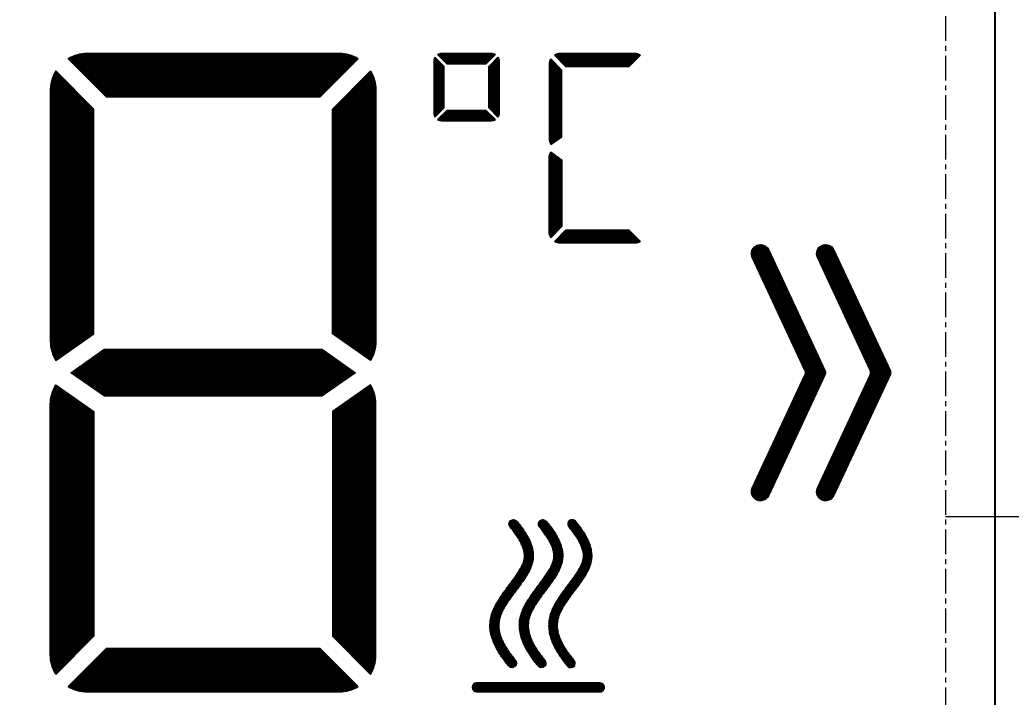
# Model space of a CAD drawing. Header units: millimetres. Extents: x 2631 to 4611, y 2266 to 2772.
# Drawn here: x 2731.04 to 2761.17, y 2704.53 to 2725.12 of the extents above; entities that cross this region are included whole.
import ezdxf

# ---------------------------------------------------------------- set-up
doc = ezdxf.new("R2010")
doc.units = ezdxf.units.MM
doc.linetypes.add('CENTER', pattern=[0.6, 0.375, -0.075, 0.075, -0.075])
doc.layers.add('Dim', color=4, linetype='Continuous')
doc.layers.add('LCD', color=4, linetype='Continuous', lineweight=20)
doc.styles.add('宋体', font='宋体.ttf')
doc.dimstyles.new('DIM', dxfattribs={"dimtxt": 2.5, "dimasz": 2, "dimexe": 1.25, "dimexo": 1, "dimgap": 1, "dimtad": 1, "dimzin": 1, "dimtxsty": '宋体', "dimcen": 2.5, "dimazin": 0, "dimtfac": 1, "dimtmove": 0, "dimatfit": 3, "dimfxl": 0, "dimlwe": 0, "dimarcsym": 0})
pattern_1 = [(45, (-473.66198, 935.138702), (-0.01122532015, 0.01122532015), [])]

# ---------------------------------------------------------------- blocks, each defined once
blk = doc.blocks.new('*D95')
at = {"layer": 'Defpoints', "color": 0, "transparency": 16777216}
for p in [(2759.671, 2737.026), (2776.725, 2737.026), (2758.171, 2683.026)]:
    blk.add_point(p, dxfattribs=at)
at = {"layer": 'Dim', "color": 0, "lineweight": 0, "transparency": 16777216}
for p, q in [((2760.671, 2737.026), (2777.975, 2737.026)), ((2759.171, 2683.026), (2777.975, 2683.026))]:
    blk.add_line(p, q, dxfattribs=at)
at = {"layer": 'Dim', "color": 0, "lineweight": -2, "transparency": 16777216}
blk.add_line((2776.725, 2685.026), (2776.725, 2735.026), dxfattribs=at)
at = {"layer": 'Dim', "color": 0, "transparency": 16777216}
for points in [[(2776.392, 2735.026), (2777.058, 2735.026), (2776.725, 2737.026)], [(2776.392, 2685.026), (2777.058, 2685.026), (2776.725, 2683.026)]]:
    blk.add_solid(points, dxfattribs=at)
at = {"layer": 'Dim', "color": 0, "transparency": 16777216, "insert": (2774.086, 2706.459), "char_height": 2.5, "attachment_point": 5, "rotation": 90, "style": '宋体'}
blk.add_mtext('54,00(V.A)', dxfattribs=at)

msp = doc.modelspace()

# ---------------------------------------------------------------- hatches: boundary and pattern name
at = {"layer": 'LCD'}
h = msp.add_hatch(dxfattribs=at)
h.set_pattern_fill('ANSI31', color=0, scale=0.005)
h.set_pattern_definition(pattern_1)
h.paths.add_polyline_path([(2733.07715, 2724.09487, 0.13606306), (2732.50374, 2723.93589), (2733.65762, 2722.77487), (2740.16955, 2722.77487), (2741.32343, 2723.93589, 0.13606306), (2740.75002, 2724.09487)])
h.paths.add_polyline_path([(2731.96359, 2715.34686, 0.1390936), (2732.12946, 2714.76213), (2733.28367, 2715.57378), (2733.28365, 2722.40476), (2732.12946, 2723.56603, 0.1390936), (2731.96359, 2722.98131)])
h.paths.add_polyline_path([(2733.59971, 2715.10421), (2732.58775, 2714.39259), (2733.60936, 2713.67419), (2740.21782, 2713.67419), (2741.23942, 2714.39259), (2740.22746, 2715.10421)])
h.paths.add_polyline_path([(2741.86359, 2722.98131, 0.1390936), (2741.69771, 2723.56603), (2740.54352, 2722.40476), (2740.5435, 2715.57378), (2741.69771, 2714.76213, 0.1390936), (2741.86359, 2715.34686)])
h.paths.add_polyline_path([(2741.86359, 2713.43832, 0.1390936), (2741.69771, 2714.02304), (2740.5435, 2713.21139), (2740.54352, 2706.38041), (2741.69771, 2705.21914, 0.1390936), (2741.86359, 2705.80387)])
h.paths.add_polyline_path([(2733.65762, 2706.0103), (2732.50374, 2704.84929, 0.13606306), (2733.07715, 2704.6903), (2740.75002, 2704.6903, 0.13606306), (2741.32343, 2704.84929), (2740.16955, 2706.0103)])
h.paths.add_polyline_path([(2731.96359, 2705.80387, 0.1390936), (2732.12946, 2705.21914), (2733.28365, 2706.38041), (2733.28367, 2713.21139), (2732.12946, 2714.02304, 0.1390936), (2731.96359, 2713.43832)])
h = msp.add_hatch(dxfattribs=at)
h.set_pattern_fill('ANSI31', color=0, scale=0.005)
h.set_pattern_definition(pattern_1)
h.paths.add_polyline_path([(2745.60543, 2723.86071, 0.1390936), (2745.57055, 2723.98367), (2745.29083, 2723.70223), (2745.29083, 2722.44471), (2745.57055, 2722.16328, 0.1390936), (2745.60543, 2722.28623)])
h.paths.add_polyline_path([(2745.49185, 2724.06144, 0.13606306), (2745.37127, 2724.09487), (2743.85563, 2724.09487, 0.13606306), (2743.73505, 2724.06144), (2744.01448, 2723.78028), (2745.21242, 2723.78028)])
h.paths.add_polyline_path([(2743.93606, 2723.70223), (2743.65635, 2723.98367, 0.1390936), (2743.62147, 2723.86071), (2743.62147, 2722.28623, 0.1390936), (2743.65635, 2722.16328), (2743.93606, 2722.44471)])
h.paths.add_polyline_path([(2745.21242, 2722.36666), (2744.01448, 2722.36666), (2743.73505, 2722.0855, 0.13606306), (2743.85563, 2722.05207), (2745.37127, 2722.05207, 0.13606306), (2745.49185, 2722.0855)])
h = msp.add_hatch(dxfattribs=at)
h.set_pattern_fill('ANSI31', color=0, scale=0.005)
h.set_pattern_definition(pattern_1)
h.paths.add_polyline_path([(2747.45585, 2724.09487, 0.13606306), (2747.2857, 2724.0477), (2747.62809, 2723.70319), (2749.56037, 2723.70319), (2749.90276, 2724.0477, 0.13606306), (2749.73261, 2724.09487)])
h.paths.add_polyline_path([(2747.12543, 2721.49909, 0.1390936), (2747.17464, 2721.32558), (2747.51713, 2721.56642), (2747.51713, 2723.59337), (2747.17464, 2723.93795, 0.1390936), (2747.12543, 2723.76444)])
h.paths.add_polyline_path([(2747.51713, 2720.86543), (2747.17464, 2721.10627, 0.1390936), (2747.12543, 2720.93277), (2747.12543, 2718.66741, 0.1390936), (2747.17464, 2718.49391), (2747.51713, 2718.83849)])
h.paths.add_polyline_path([(2747.62809, 2718.72867), (2747.2857, 2718.38416, 0.13606306), (2747.45585, 2718.33699), (2749.73261, 2718.33699, 0.13606306), (2749.90276, 2718.38416), (2749.56037, 2718.72867)])
h = msp.add_hatch(dxfattribs=at)
h.set_pattern_fill('ANSI31', color=0, scale=0.005)
h.set_pattern_definition(pattern_1)
edge = h.paths.add_edge_path()
edge.add_arc((2755.53167, 2718.01112), 0.27577, 24.993281, 204.993281, ccw=False)
edge.add_line((2755.78162, 2718.12764), (2757.49786, 2714.44752))
edge.add_arc((2757.38005, 2714.39259), 0.12998, -24.991207, 24.998093, ccw=False)
edge.add_line((2757.49786, 2714.33767), (2755.78463, 2710.66422))
edge.add_arc((2755.53166, 2710.77404), 0.27577, 155.00535, 336.532406, ccw=False)
edge.add_line((2755.28172, 2710.89057), (2756.88533, 2714.32919))
edge.add_arc((2756.74939, 2714.39259), 0.15, 334.99787, 385.002201)
edge.add_line((2756.88533, 2714.45599), (2755.28172, 2717.89461))
edge = h.paths.add_edge_path()
edge.add_arc((2753.54973, 2718.01112), 0.27577, 24.993281, 204.993281, ccw=False)
edge.add_line((2753.79968, 2718.12764), (2755.51592, 2714.44751))
edge.add_arc((2755.39811, 2714.39259), 0.12998, -24.991207, 24.998093, ccw=False)
edge.add_line((2755.51592, 2714.33767), (2753.80269, 2710.66422))
edge.add_arc((2753.54972, 2710.77404), 0.27577, 155.00535, 336.532406, ccw=False)
edge.add_line((2753.29978, 2710.89057), (2754.90339, 2714.32919))
edge.add_arc((2754.76745, 2714.39259), 0.15, 334.99787, 385.002201)
edge.add_line((2754.90339, 2714.45599), (2753.29978, 2717.8946))
h = msp.add_hatch(dxfattribs=at)
h.set_pattern_fill('ANSI31', color=0, scale=0.005)
h.set_pattern_definition(pattern_1)
h.paths.add_polyline_path([(2748.67405, 2704.96113, -1), (2748.67405, 2704.6903), (2744.92207, 2704.6903, -1), (2744.92207, 2704.96113)])
h.paths.add_polyline_path([(2745.60829, 2706.85069), (2745.61566, 2706.88893), (2745.62472, 2706.92679), (2745.63535, 2706.96425), (2745.64739, 2707.00128), (2745.66073, 2707.03787), (2745.67524, 2707.074), (2745.69081, 2707.10969), (2745.70734, 2707.14495), (2745.72473, 2707.17979), (2745.7429, 2707.21423), (2745.76178, 2707.24829), (2745.78128, 2707.282), (2745.80134, 2707.31537), (2745.82192, 2707.34843), (2745.84294, 2707.38121), (2745.86437, 2707.41372), (2745.88616, 2707.44599), (2745.90826, 2707.47805), (2745.93064, 2707.50992), (2745.95327, 2707.54161), (2745.9761, 2707.57316), (2745.9991, 2707.60457), (2746.02225, 2707.63589), (2746.04552, 2707.66711), (2746.06888, 2707.69827), (2746.09229, 2707.72938), (2746.11574, 2707.76047), (2746.13919, 2707.79156), (2746.16262, 2707.82266), (2746.18601, 2707.85379), (2746.20932, 2707.88499), (2746.23253, 2707.91625), (2746.2556, 2707.94762), (2746.27852, 2707.9791), (2746.30124, 2708.01073), (2746.32373, 2708.04251), (2746.34597, 2708.07448), (2746.36791, 2708.10665), (2746.3895, 2708.13905), (2746.41072, 2708.17171), (2746.4315, 2708.20464), (2746.45181, 2708.23786), (2746.47157, 2708.27141), (2746.49074, 2708.30531), (2746.50924, 2708.33957), (2746.527, 2708.37423), (2746.54393, 2708.40929), (2746.55995, 2708.44478), (2746.57496, 2708.48071), (2746.58884, 2708.51708), (2746.60149, 2708.55391), (2746.61278, 2708.59117), (2746.62257, 2708.62886), (2746.63073, 2708.66693), (2746.63714, 2708.70533), (2746.64176, 2708.74399), (2746.64458, 2708.78283), (2746.64564, 2708.82175), (2746.64495, 2708.86068), (2746.64257, 2708.89954), (2746.63854, 2708.93827), (2746.63295, 2708.9768), (2746.62587, 2709.01509), (2746.61736, 2709.05309), (2746.60752, 2709.09076), (2746.59643, 2709.12809), (2746.58416, 2709.16504), (2746.57079, 2709.20161), (2746.5564, 2709.2378), (2746.54106, 2709.27359), (2746.52484, 2709.30899), (2746.5078, 2709.344), (2746.48999, 2709.37863), (2746.47148, 2709.41288), (2746.45231, 2709.44678), (2746.43253, 2709.48032), (2746.41219, 2709.51352), (2746.39132, 2709.5464), (2746.36997, 2709.57896), (2746.34816, 2709.61122), (2746.32594, 2709.6432), (2746.30332, 2709.6749), (2746.28034, 2709.70633), (2746.25702, 2709.73752), (2746.23339, 2709.76846), (2746.20946, 2709.79919), (2746.18527, 2709.8297), (2746.16082, 2709.86001), (2746.14467, 2709.87971, 1.0231482), (2745.93986, 2709.70388), (2745.98629, 2709.64632), (2746.03109, 2709.58879), (2746.07434, 2709.53096), (2746.11583, 2709.4728), (2746.15535, 2709.41434), (2746.19262, 2709.35561), (2746.22737, 2709.29667), (2746.25929, 2709.23762), (2746.28803, 2709.17858), (2746.31324, 2709.11975), (2746.3346, 2709.06132), (2746.35177, 2709.00356), (2746.3645, 2708.94669), (2746.37259, 2708.89093), (2746.37593, 2708.83635), (2746.37449, 2708.78293), (2746.36823, 2708.73051), (2746.35699, 2708.67808), (2746.34044, 2708.62343), (2746.31893, 2708.5671), (2746.29295, 2708.50953), (2746.26302, 2708.45114), (2746.22969, 2708.39218), (2746.19343, 2708.33286), (2746.15472, 2708.27327), (2746.1236, 2708.22762), (2746.10271, 2708.19759), (2746.08141, 2708.16749), (2746.05973, 2708.13732), (2746.03771, 2708.10707), (2746.01538, 2708.07672), (2745.99277, 2708.04626), (2745.96992, 2708.01568), (2745.94686, 2707.98497), (2745.92355, 2707.95403), (2745.9002, 2707.92309), (2745.87664, 2707.89185), (2745.85298, 2707.86041), (2745.82925, 2707.82874), (2745.80545, 2707.79681), (2745.78163, 2707.7646), (2745.75781, 2707.73207), (2745.73402, 2707.6992), (2745.71029, 2707.66595), (2745.68664, 2707.63228), (2745.66312, 2707.59816), (2745.63975, 2707.56355), (2745.61658, 2707.52839), (2745.59365, 2707.49265), (2745.57101, 2707.45627), (2745.54872, 2707.41918), (2745.52682, 2707.38134), (2745.50539, 2707.34267), (2745.48452, 2707.30311), (2745.46428, 2707.26258), (2745.44479, 2707.221), (2745.42617, 2707.17832), (2745.40855, 2707.13444), (2745.3921, 2707.08931), (2745.37699, 2707.04286), (2745.36344, 2706.99508), (2745.35168, 2706.94594), (2745.34198, 2706.89566), (2745.33459, 2706.84474), (2745.32958, 2706.79357), (2745.32693, 2706.74239), (2745.32659, 2706.69137), (2745.32851, 2706.64069), (2745.33257, 2706.59051), (2745.33865, 2706.54096), (2745.34664, 2706.49214), (2745.35638, 2706.44413), (2745.36774, 2706.39698), (2745.38059, 2706.35074), (2745.39478, 2706.30543), (2745.41021, 2706.26102), (2745.42676, 2706.21752), (2745.44432, 2706.1749), (2745.46279, 2706.13314), (2745.48209, 2706.0922), (2745.50213, 2706.05207), (2745.52286, 2706.01269), (2745.54419, 2705.97403), (2745.56609, 2705.93607), (2745.58849, 2705.89875), (2745.61135, 2705.86204), (2745.63462, 2705.82592), (2745.65828, 2705.79035), (2745.68229, 2705.75529), (2745.70661, 2705.72073), (2745.73122, 2705.68662), (2745.7561, 2705.65295), (2745.78121, 2705.61969), (2745.80655, 2705.58682), (2745.83208, 2705.5543), (2745.8578, 2705.52213), (2745.88368, 2705.49029), (2745.89641, 2705.47485, 1.01973064), (2746.10123, 2705.65069), (2746.05533, 2705.70718), (2746.00723, 2705.76842), (2745.96031, 2705.83057), (2745.91474, 2705.89372), (2745.87073, 2705.95798), (2745.82854, 2706.02344), (2745.78846, 2706.09022), (2745.75082, 2706.15841), (2745.71602, 2706.22808), (2745.68452, 2706.2993), (2745.65684, 2706.37208), (2745.63357, 2706.44636), (2745.61533, 2706.52203), (2745.60278, 2706.59883), (2745.5965, 2706.67638), (2745.59701, 2706.75416), (2745.60269, 2706.81216)])
h.paths.add_polyline_path([(2746.72381, 2706.02344), (2746.68373, 2706.09022), (2746.64609, 2706.15841), (2746.61129, 2706.22808), (2746.57979, 2706.2993), (2746.55211, 2706.37208), (2746.52884, 2706.44636), (2746.5106, 2706.52203), (2746.49804, 2706.59883), (2746.49177, 2706.67638), (2746.49228, 2706.75416), (2746.49796, 2706.81216), (2746.50356, 2706.85069), (2746.51093, 2706.88893), (2746.51999, 2706.92679), (2746.53061, 2706.96425), (2746.54266, 2707.00128), (2746.556, 2707.03787), (2746.57051, 2707.074), (2746.58608, 2707.10969), (2746.60261, 2707.14495), (2746.62, 2707.17979), (2746.63817, 2707.21423), (2746.65704, 2707.24829), (2746.67655, 2707.282), (2746.69661, 2707.31537), (2746.71719, 2707.34843), (2746.73821, 2707.38121), (2746.75964, 2707.41372), (2746.78143, 2707.44599), (2746.80353, 2707.47805), (2746.82591, 2707.50992), (2746.84854, 2707.54161), (2746.87137, 2707.57316), (2746.89437, 2707.60457), (2746.91752, 2707.63589), (2746.94079, 2707.66711), (2746.96415, 2707.69827), (2746.98756, 2707.72938), (2747.01101, 2707.76047), (2747.03446, 2707.79156), (2747.05789, 2707.82266), (2747.08128, 2707.85379), (2747.10459, 2707.88499), (2747.1278, 2707.91625), (2747.15087, 2707.94762), (2747.17379, 2707.9791), (2747.19651, 2708.01073), (2747.219, 2708.04251), (2747.24124, 2708.07448), (2747.26317, 2708.10665), (2747.28477, 2708.13905), (2747.30599, 2708.17171), (2747.32677, 2708.20464), (2747.34708, 2708.23786), (2747.36684, 2708.27141), (2747.38601, 2708.30531), (2747.40451, 2708.33957), (2747.42227, 2708.37423), (2747.4392, 2708.40929), (2747.45522, 2708.44478), (2747.47023, 2708.48071), (2747.48411, 2708.51708), (2747.49676, 2708.55391), (2747.50805, 2708.59117), (2747.51784, 2708.62886), (2747.526, 2708.66693), (2747.53241, 2708.70533), (2747.53703, 2708.74399), (2747.53985, 2708.78283), (2747.54091, 2708.82175), (2747.54022, 2708.86068), (2747.53783, 2708.89954), (2747.53381, 2708.93827), (2747.52822, 2708.9768), (2747.52114, 2709.01509), (2747.51263, 2709.05309), (2747.50279, 2709.09076), (2747.4917, 2709.12809), (2747.47943, 2709.16504), (2747.46606, 2709.20161), (2747.45167, 2709.2378), (2747.43633, 2709.27359), (2747.42011, 2709.30899), (2747.40306, 2709.344), (2747.38526, 2709.37863), (2747.36675, 2709.41288), (2747.34758, 2709.44678), (2747.3278, 2709.48032), (2747.30746, 2709.51352), (2747.28659, 2709.5464), (2747.26524, 2709.57896), (2747.24343, 2709.61122), (2747.2212, 2709.6432), (2747.19859, 2709.6749), (2747.17561, 2709.70633), (2747.15229, 2709.73752), (2747.12865, 2709.76846), (2747.10473, 2709.79919), (2747.08053, 2709.8297), (2747.05609, 2709.86001), (2747.03994, 2709.87971, 1.0231482), (2746.83513, 2709.70388), (2746.88156, 2709.64632), (2746.92636, 2709.58879), (2746.96961, 2709.53096), (2747.0111, 2709.4728), (2747.05062, 2709.41434), (2747.08789, 2709.35561), (2747.12264, 2709.29667), (2747.15456, 2709.23762), (2747.1833, 2709.17858), (2747.20851, 2709.11975), (2747.22987, 2709.06132), (2747.24704, 2709.00356), (2747.25976, 2708.94669), (2747.26786, 2708.89093), (2747.2712, 2708.83635), (2747.26976, 2708.78293), (2747.2635, 2708.73051), (2747.25226, 2708.67808), (2747.23571, 2708.62343), (2747.2142, 2708.5671), (2747.18822, 2708.50953), (2747.15829, 2708.45114), (2747.12495, 2708.39218), (2747.0887, 2708.33286), (2747.04999, 2708.27327), (2747.01886, 2708.22762), (2746.99798, 2708.19759), (2746.97668, 2708.16749), (2746.955, 2708.13732), (2746.93298, 2708.10707), (2746.91065, 2708.07672), (2746.88804, 2708.04626), (2746.86519, 2708.01568), (2746.84213, 2707.98497), (2746.81882, 2707.95403), (2746.79547, 2707.92309), (2746.77191, 2707.89185), (2746.74825, 2707.86041), (2746.72451, 2707.82874), (2746.70072, 2707.79681), (2746.6769, 2707.7646), (2746.65308, 2707.73207), (2746.62929, 2707.6992), (2746.60556, 2707.66595), (2746.58191, 2707.63228), (2746.55839, 2707.59816), (2746.53502, 2707.56355), (2746.51185, 2707.52839), (2746.48892, 2707.49265), (2746.46628, 2707.45627), (2746.44398, 2707.41918), (2746.42209, 2707.38134), (2746.40066, 2707.34267), (2746.37979, 2707.30311), (2746.35955, 2707.26258), (2746.34006, 2707.221), (2746.32144, 2707.17832), (2746.30382, 2707.13444), (2746.28736, 2707.08931), (2746.27226, 2707.04286), (2746.25871, 2706.99508), (2746.24695, 2706.94594), (2746.23725, 2706.89566), (2746.22986, 2706.84474), (2746.22485, 2706.79357), (2746.2222, 2706.74239), (2746.22186, 2706.69137), (2746.22378, 2706.64069), (2746.22784, 2706.59051), (2746.23392, 2706.54096), (2746.2419, 2706.49214), (2746.25165, 2706.44413), (2746.26301, 2706.39698), (2746.27586, 2706.35074), (2746.29005, 2706.30543), (2746.30548, 2706.26102), (2746.32203, 2706.21752), (2746.33959, 2706.1749), (2746.35806, 2706.13314), (2746.37735, 2706.0922), (2746.3974, 2706.05207), (2746.41812, 2706.01269), (2746.43946, 2705.97403), (2746.46136, 2705.93607), (2746.48376, 2705.89875), (2746.50662, 2705.86204), (2746.52989, 2705.82592), (2746.55355, 2705.79035), (2746.57756, 2705.75529), (2746.60188, 2705.72073), (2746.62649, 2705.68662), (2746.65137, 2705.65295), (2746.67648, 2705.61969), (2746.70182, 2705.58682), (2746.72735, 2705.5543), (2746.75306, 2705.52213), (2746.77894, 2705.49029), (2746.79168, 2705.47485, 1.01973064), (2746.9965, 2705.65069), (2746.9506, 2705.70718), (2746.9025, 2705.76842), (2746.85558, 2705.83057), (2746.81001, 2705.89372), (2746.766, 2705.95798)])
h.paths.add_polyline_path([(2747.88671, 2705.65088), (2747.84081, 2705.70738), (2747.79271, 2705.76861), (2747.74579, 2705.83076), (2747.70022, 2705.89391), (2747.65621, 2705.95817), (2747.61402, 2706.02364), (2747.57394, 2706.09041), (2747.5363, 2706.1586), (2747.5015, 2706.22827), (2747.47, 2706.29949), (2747.44232, 2706.37227), (2747.41905, 2706.44655), (2747.40081, 2706.52222), (2747.38825, 2706.59902), (2747.38198, 2706.67657), (2747.38249, 2706.75436), (2747.38817, 2706.81235), (2747.39377, 2706.85088), (2747.40114, 2706.88912), (2747.4102, 2706.92698), (2747.42083, 2706.96445), (2747.43287, 2707.00148), (2747.44621, 2707.03806), (2747.46072, 2707.07419), (2747.47629, 2707.10988), (2747.49282, 2707.14514), (2747.51021, 2707.17998), (2747.52838, 2707.21442), (2747.54726, 2707.24848), (2747.56676, 2707.28219), (2747.58682, 2707.31556), (2747.6074, 2707.34862), (2747.62842, 2707.3814), (2747.64985, 2707.41391), (2747.67164, 2707.44619), (2747.69374, 2707.47824), (2747.71612, 2707.51011), (2747.73875, 2707.5418), (2747.76158, 2707.57335), (2747.78458, 2707.60477), (2747.80773, 2707.63608), (2747.831, 2707.6673), (2747.85436, 2707.69846), (2747.87777, 2707.72957), (2747.90122, 2707.76066), (2747.92467, 2707.79175), (2747.9481, 2707.82285), (2747.97149, 2707.85399), (2747.9948, 2707.88518), (2748.01801, 2707.91645), (2748.04108, 2707.94781), (2748.064, 2707.9793), (2748.08672, 2708.01092), (2748.10921, 2708.0427), (2748.13145, 2708.07467), (2748.15339, 2708.10684), (2748.17498, 2708.13925), (2748.1962, 2708.1719), (2748.21698, 2708.20483), (2748.23729, 2708.23805), (2748.25705, 2708.2716), (2748.27622, 2708.3055), (2748.29472, 2708.33976), (2748.31248, 2708.37442), (2748.32941, 2708.40948), (2748.34543, 2708.44497), (2748.36044, 2708.4809), (2748.37432, 2708.51728), (2748.38697, 2708.5541), (2748.39826, 2708.59136), (2748.40805, 2708.62905), (2748.41621, 2708.66712), (2748.42262, 2708.70552), (2748.42724, 2708.74419), (2748.43006, 2708.78302), (2748.43112, 2708.82194), (2748.43043, 2708.86087), (2748.42805, 2708.89973), (2748.42402, 2708.93846), (2748.41843, 2708.977), (2748.41135, 2709.01528), (2748.40284, 2709.05328), (2748.393, 2709.09095), (2748.38191, 2709.12828), (2748.36964, 2709.16523), (2748.35627, 2709.20181), (2748.34188, 2709.23799), (2748.32654, 2709.27378), (2748.31032, 2709.30918), (2748.29328, 2709.34419), (2748.27547, 2709.37882), (2748.25696, 2709.41307), (2748.23779, 2709.44697), (2748.21801, 2709.48051), (2748.19767, 2709.51372), (2748.1768, 2709.54659), (2748.15545, 2709.57916), (2748.13364, 2709.61142), (2748.11142, 2709.64339), (2748.0888, 2709.67509), (2748.06582, 2709.70652), (2748.0425, 2709.73771), (2748.01887, 2709.76866), (2747.99494, 2709.79938), (2747.97075, 2709.82989), (2747.9463, 2709.8602), (2747.93015, 2709.8799, 1.0231482), (2747.72534, 2709.70407), (2747.77177, 2709.64651), (2747.81657, 2709.58899), (2747.85982, 2709.53115), (2747.90131, 2709.47299), (2747.94083, 2709.41453), (2747.9781, 2709.3558), (2748.01285, 2709.29686), (2748.04477, 2709.23781), (2748.07351, 2709.17878), (2748.09872, 2709.11994), (2748.12008, 2709.06151), (2748.13725, 2709.00375), (2748.14997, 2708.94689), (2748.15807, 2708.89112), (2748.16141, 2708.83654), (2748.15997, 2708.78312), (2748.15371, 2708.7307), (2748.14247, 2708.67827), (2748.12592, 2708.62363), (2748.10441, 2708.56729), (2748.07843, 2708.50973), (2748.0485, 2708.45133), (2748.01517, 2708.39237), (2747.97891, 2708.33305), (2747.9402, 2708.27346), (2747.90908, 2708.22781), (2747.88819, 2708.19778), (2747.86689, 2708.16769), (2747.84521, 2708.13751), (2747.82319, 2708.10726), (2747.80086, 2708.07691), (2747.77825, 2708.04645), (2747.7554, 2708.01587), (2747.73234, 2707.98516), (2747.70903, 2707.95423), (2747.68568, 2707.92328), (2747.66212, 2707.89204), (2747.63846, 2707.8606), (2747.61472, 2707.82893), (2747.59093, 2707.797), (2747.56711, 2707.76479), (2747.54329, 2707.73226), (2747.5195, 2707.69939), (2747.49577, 2707.66614), (2747.47212, 2707.63247), (2747.4486, 2707.59835), (2747.42523, 2707.56374), (2747.40206, 2707.52859), (2747.37913, 2707.49284), (2747.35649, 2707.45646), (2747.3342, 2707.41937), (2747.3123, 2707.38153), (2747.29087, 2707.34286), (2747.27, 2707.3033), (2747.24976, 2707.26277), (2747.23027, 2707.2212), (2747.21165, 2707.17851), (2747.19403, 2707.13463), (2747.17758, 2707.0895), (2747.16247, 2707.04306), (2747.14892, 2706.99527), (2747.13716, 2706.94613), (2747.12746, 2706.89585), (2747.12007, 2706.84493), (2747.11506, 2706.79377), (2747.11241, 2706.74258), (2747.11207, 2706.69156), (2747.11399, 2706.64088), (2747.11805, 2706.5907), (2747.12413, 2706.54115), (2747.13212, 2706.49233), (2747.14186, 2706.44432), (2747.15322, 2706.39718), (2747.16607, 2706.35093), (2747.18026, 2706.30562), (2747.19569, 2706.26121), (2747.21224, 2706.21771), (2747.2298, 2706.17509), (2747.24827, 2706.13333), (2747.26757, 2706.0924), (2747.28761, 2706.05226), (2747.30834, 2706.01288), (2747.32967, 2705.97423), (2747.35157, 2705.93626), (2747.37397, 2705.89894), (2747.39683, 2705.86223), (2747.4201, 2705.82611), (2747.44376, 2705.79054), (2747.46777, 2705.75549), (2747.49209, 2705.72092), (2747.5167, 2705.68682), (2747.54158, 2705.65315), (2747.56669, 2705.61988), (2747.59203, 2705.58701), (2747.61756, 2705.5545), (2747.64328, 2705.52233), (2747.66916, 2705.49048), (2747.68189, 2705.47504, 1.01973064)])

# ---------------------------------------------------------------- linework, layer by layer
at = {"layer": 'Dim', "color": 3}
msp.add_lwpolyline([(2691.67068, 2738.52626), (2760.67068, 2738.52626), (2760.67068, 2681.52626), (2691.67068, 2681.52626)], close=True, dxfattribs=at)
at = {"layer": 'LCD'}
msp.add_line((2759.17068, 2710.02626), (2768.18726, 2710.02626), dxfattribs=at)
at = {"layer": 'LCD', "color": 3, "lineweight": 15}
msp.add_lwpolyline([(2691.67068, 2738.52626), (2760.67068, 2738.52626), (2760.67068, 2681.52626), (2691.67068, 2681.52626)], close=True, dxfattribs=at)
at = {"layer": 'LCD', "linetype": 'CENTER', "ltscale": 2}
msp.add_lwpolyline([(2759.17068, 2736.02626), (2759.17068, 2684.02626, -0.41421356), (2758.17068, 2683.02626), (2694.17068, 2683.02626, -0.41421356), (2693.17068, 2684.02626), (2693.17068, 2736.02626, -0.41421356), (2694.17068, 2737.02626), (2758.17068, 2737.02626, -0.41421356)], format="xyb", close=True, dxfattribs=at)
at = {"layer": 'LCD', "color": 0}
for points in [[(2733.07715, 2724.09487, 0.13606306), (2732.50374, 2723.93589), (2733.65762, 2722.77487), (2740.16955, 2722.77487), (2741.32343, 2723.93589, 0.13606306), (2740.75002, 2724.09487)], [(2744.01448, 2723.78028), (2745.21242, 2723.78028), (2745.49185, 2724.06144, 0.13606306), (2745.37127, 2724.09487), (2743.85563, 2724.09487, 0.13606306), (2743.73505, 2724.06144)], [(2747.45585, 2724.09487, 0.13606306), (2747.2857, 2724.0477), (2747.62809, 2723.70319), (2749.56037, 2723.70319), (2749.90276, 2724.0477, 0.13606306), (2749.73261, 2724.09487)], [(2743.65635, 2723.98367, 0.1390936), (2743.62147, 2723.86071), (2743.62147, 2722.28623, 0.1390936), (2743.65635, 2722.16328), (2743.93606, 2722.44471), (2743.93606, 2723.70223)], [(2745.29083, 2723.70223), (2745.57055, 2723.98367, -0.1390936), (2745.60543, 2723.86071), (2745.60543, 2722.28623, -0.1390936), (2745.57055, 2722.16328), (2745.29083, 2722.44471)], [(2747.51713, 2723.59337), (2747.17464, 2723.93795, 0.1390936), (2747.12543, 2723.76444), (2747.12543, 2721.49909, 0.1390936), (2747.17464, 2721.32558), (2747.51713, 2721.56642)], [(2731.96359, 2715.34686, 0.1390936), (2732.12946, 2714.76213), (2733.28367, 2715.57378), (2733.28365, 2722.40476), (2732.12946, 2723.56603, 0.1390936), (2731.96359, 2722.98131)], [(2741.86359, 2715.34686, -0.1390936), (2741.69771, 2714.76213), (2740.5435, 2715.57378), (2740.54352, 2722.40476), (2741.69771, 2723.56603, -0.1390936), (2741.86359, 2722.98131)], [(2745.37127, 2722.05207, 0.13606306), (2745.49185, 2722.0855), (2745.21242, 2722.36666), (2744.01448, 2722.36666), (2743.73505, 2722.0855, 0.13606306), (2743.85563, 2722.05207)], [(2747.51713, 2718.83849), (2747.17464, 2718.49391, -0.1390936), (2747.12543, 2718.66741), (2747.12543, 2720.93277, -0.1390936), (2747.17464, 2721.10627), (2747.51713, 2720.86543)], [(2747.62809, 2718.72867), (2747.2857, 2718.38416, 0.13606306), (2747.45585, 2718.33699), (2749.73261, 2718.33699, 0.13606306), (2749.90276, 2718.38416), (2749.56037, 2718.72867)], [(2753.29978, 2717.8946, -1), (2753.79968, 2718.12764), (2755.51592, 2714.44751, -0.22164568), (2755.51592, 2714.33767), (2753.80269, 2710.66422, -1.01341567), (2753.29978, 2710.89057), (2754.90339, 2714.32919, 0.22171449), (2754.90339, 2714.45599)], [(2755.28172, 2717.89461, -1), (2755.78162, 2718.12764), (2757.49786, 2714.44752, -0.22164568), (2757.49786, 2714.33767), (2755.78463, 2710.66422, -1.01341567), (2755.28172, 2710.89057), (2756.88533, 2714.32919, 0.22171449), (2756.88533, 2714.45599)], [(2733.28367, 2713.21139), (2733.28365, 2706.38041), (2732.12946, 2705.21914, -0.1390936), (2731.96359, 2705.80387), (2731.96359, 2713.43832, -0.1390936), (2732.12946, 2714.02304)], [(2741.69771, 2705.21914, 0.1390936), (2741.86359, 2705.80387), (2741.86359, 2713.43832, 0.1390936), (2741.69771, 2714.02304), (2740.5435, 2713.21139), (2740.54352, 2706.38041)], [(2745.82925, 2707.82874), (2745.85298, 2707.86041), (2745.87664, 2707.89185), (2745.9002, 2707.92309), (2745.92355, 2707.95403), (2745.94686, 2707.98497), (2745.96992, 2708.01568), (2745.99277, 2708.04626), (2746.01538, 2708.07672), (2746.03771, 2708.10707), (2746.05973, 2708.13732), (2746.08141, 2708.16749), (2746.10271, 2708.19759), (2746.1236, 2708.22762), (2746.14403, 2708.25758), (2746.16396, 2708.28748), (2746.18334, 2708.31732), (2746.20214, 2708.3471), (2746.22028, 2708.37679), (2746.23773, 2708.4064), (2746.25441, 2708.43591), (2746.27028, 2708.46529), (2746.28526, 2708.49452), (2746.29928, 2708.52356), (2746.31229, 2708.55237), (2746.3242, 2708.58091), (2746.33497, 2708.60911), (2746.34452, 2708.63692), (2746.35281, 2708.66428), (2746.35979, 2708.69113), (2746.36543, 2708.71747), (2746.36979, 2708.74358), (2746.37292, 2708.76982), (2746.37485, 2708.79629), (2746.37557, 2708.82301), (2746.3751, 2708.85002), (2746.37342, 2708.87733), (2746.37055, 2708.90493), (2746.36651, 2708.93283), (2746.36129, 2708.96102), (2746.35492, 2708.98947), (2746.34743, 2709.01816), (2746.33884, 2709.04706), (2746.32918, 2709.07614), (2746.3185, 2709.10537), (2746.30683, 2709.13471), (2746.29422, 2709.16414), (2746.2807, 2709.19363), (2746.26633, 2709.22316), (2746.25114, 2709.2527), (2746.23518, 2709.28223), (2746.21849, 2709.31175), (2746.20111, 2709.34122), (2746.18308, 2709.37065), (2746.16444, 2709.40002), (2746.14522, 2709.42932), (2746.12546, 2709.45856), (2746.10519, 2709.48772), (2746.08444, 2709.5168), (2746.06323, 2709.54581), (2746.0416, 2709.57474), (2746.01957, 2709.60358), (2745.99717, 2709.63235), (2745.97441, 2709.66105), (2745.95132, 2709.68967), (2745.93584, 2709.70857, -1), (2746.14467, 2709.87971), (2746.16082, 2709.86001), (2746.18527, 2709.8297), (2746.20946, 2709.79919), (2746.23339, 2709.76846), (2746.25702, 2709.73752), (2746.28034, 2709.70633), (2746.30332, 2709.6749), (2746.32594, 2709.6432), (2746.34816, 2709.61122), (2746.36997, 2709.57896), (2746.39132, 2709.5464), (2746.41219, 2709.51352), (2746.43253, 2709.48032), (2746.45231, 2709.44678), (2746.47148, 2709.41288), (2746.48999, 2709.37863), (2746.5078, 2709.344), (2746.52484, 2709.30899), (2746.54106, 2709.27359), (2746.5564, 2709.2378), (2746.57079, 2709.20161), (2746.58416, 2709.16504), (2746.59643, 2709.12809), (2746.60752, 2709.09076), (2746.61736, 2709.05309), (2746.62587, 2709.01509), (2746.63295, 2708.9768), (2746.63854, 2708.93827), (2746.64257, 2708.89954), (2746.64495, 2708.86068), (2746.64564, 2708.82175), (2746.64458, 2708.78283), (2746.64176, 2708.74399), (2746.63714, 2708.70533), (2746.63073, 2708.66693), (2746.62257, 2708.62886), (2746.61278, 2708.59117), (2746.60149, 2708.55391), (2746.58884, 2708.51708), (2746.57496, 2708.48071), (2746.55995, 2708.44478), (2746.54393, 2708.40929), (2746.527, 2708.37423), (2746.50924, 2708.33957), (2746.49074, 2708.30531), (2746.47157, 2708.27141), (2746.45181, 2708.23786), (2746.4315, 2708.20464), (2746.41072, 2708.17171), (2746.3895, 2708.13905), (2746.36791, 2708.10665), (2746.34597, 2708.07448), (2746.32373, 2708.04251), (2746.30124, 2708.01073), (2746.27852, 2707.9791), (2746.2556, 2707.94762), (2746.23253, 2707.91625), (2746.20932, 2707.88499), (2746.18601, 2707.85379), (2746.16262, 2707.82266), (2746.13919, 2707.79156), (2746.11574, 2707.76047), (2746.09229, 2707.72938), (2746.06888, 2707.69827), (2746.04552, 2707.66711), (2746.02225, 2707.63589), (2745.9991, 2707.60457), (2745.9761, 2707.57316), (2745.95327, 2707.54161), (2745.93064, 2707.50992), (2745.90826, 2707.47805), (2745.88616, 2707.44599), (2745.86437, 2707.41372), (2745.84294, 2707.38121), (2745.82192, 2707.34843), (2745.80134, 2707.31537), (2745.78128, 2707.282), (2745.76178, 2707.24829), (2745.7429, 2707.21423), (2745.72473, 2707.17979), (2745.70734, 2707.14495), (2745.69081, 2707.10969), (2745.67524, 2707.074), (2745.66073, 2707.03787), (2745.64739, 2707.00128), (2745.63535, 2706.96425), (2745.62472, 2706.92679), (2745.61566, 2706.88893), (2745.60829, 2706.85069), (2745.60269, 2706.81216), (2745.5989, 2706.77341), (2745.59688, 2706.73452), (2745.59663, 2706.69558), (2745.5981, 2706.65667), (2745.60124, 2706.61786), (2745.60598, 2706.57922), (2745.61227, 2706.54079), (2745.62001, 2706.50263), (2745.62913, 2706.46478), (2745.63956, 2706.42726), (2745.65119, 2706.39012), (2745.66397, 2706.35334), (2745.67781, 2706.31694), (2745.69264, 2706.28094), (2745.7084, 2706.24533), (2745.725, 2706.21011), (2745.7424, 2706.17527), (2745.76053, 2706.14081), (2745.77935, 2706.10672), (2745.7988, 2706.07299), (2745.81884, 2706.0396), (2745.83943, 2706.00655), (2745.86052, 2705.97382), (2745.88209, 2705.9414), (2745.90409, 2705.90927), (2745.9265, 2705.87742), (2745.94928, 2705.84585), (2745.97242, 2705.81453), (2745.99589, 2705.78345), (2746.01966, 2705.75261), (2746.04371, 2705.72198), (2746.06802, 2705.69157), (2746.09258, 2705.66135), (2746.10467, 2705.64669, -1), (2745.89641, 2705.47485), (2745.88368, 2705.49029), (2745.8578, 2705.52213), (2745.83208, 2705.5543), (2745.80655, 2705.58682), (2745.78121, 2705.61969), (2745.7561, 2705.65295), (2745.73122, 2705.68662), (2745.70661, 2705.72073), (2745.68229, 2705.75529), (2745.65828, 2705.79035), (2745.63462, 2705.82592), (2745.61135, 2705.86204), (2745.58849, 2705.89875), (2745.56609, 2705.93607), (2745.54419, 2705.97403), (2745.52286, 2706.01269), (2745.50213, 2706.05207), (2745.48209, 2706.0922), (2745.46279, 2706.13314), (2745.44432, 2706.1749), (2745.42676, 2706.21752), (2745.41021, 2706.26102), (2745.39478, 2706.30543), (2745.38059, 2706.35074), (2745.36774, 2706.39698), (2745.35638, 2706.44413), (2745.34664, 2706.49214), (2745.33865, 2706.54096), (2745.33257, 2706.59051), (2745.32851, 2706.64069), (2745.32659, 2706.69137), (2745.32693, 2706.74239), (2745.32958, 2706.79357), (2745.33459, 2706.84474), (2745.34198, 2706.89566), (2745.35168, 2706.94594), (2745.36344, 2706.99508), (2745.37699, 2707.04286), (2745.3921, 2707.08931), (2745.40855, 2707.13444), (2745.42617, 2707.17832), (2745.44479, 2707.221), (2745.46428, 2707.26258), (2745.48452, 2707.30311), (2745.50539, 2707.34267), (2745.52682, 2707.38134), (2745.54872, 2707.41918), (2745.57101, 2707.45627), (2745.59365, 2707.49265), (2745.61658, 2707.52839), (2745.63975, 2707.56355), (2745.66312, 2707.59816), (2745.68664, 2707.63228), (2745.71029, 2707.66595), (2745.73402, 2707.6992), (2745.75781, 2707.73207), (2745.78163, 2707.7646), (2745.80545, 2707.79681)], [(2747.53783, 2708.89954), (2747.54022, 2708.86068), (2747.54091, 2708.82175), (2747.53985, 2708.78283), (2747.53703, 2708.74399), (2747.53241, 2708.70533), (2747.526, 2708.66693), (2747.51784, 2708.62886), (2747.50805, 2708.59117), (2747.49676, 2708.55391), (2747.48411, 2708.51708), (2747.47023, 2708.48071), (2747.45522, 2708.44478), (2747.4392, 2708.40929), (2747.42227, 2708.37423), (2747.40451, 2708.33957), (2747.38601, 2708.30531), (2747.36684, 2708.27141), (2747.34708, 2708.23786), (2747.32677, 2708.20464), (2747.30599, 2708.17171), (2747.28477, 2708.13905), (2747.26317, 2708.10665), (2747.24124, 2708.07448), (2747.219, 2708.04251), (2747.19651, 2708.01073), (2747.17379, 2707.9791), (2747.15087, 2707.94762), (2747.1278, 2707.91625), (2747.10459, 2707.88499), (2747.08128, 2707.85379), (2747.05789, 2707.82266), (2747.03446, 2707.79156), (2747.01101, 2707.76047), (2746.98756, 2707.72938), (2746.96415, 2707.69827), (2746.94079, 2707.66711), (2746.91752, 2707.63589), (2746.89437, 2707.60457), (2746.87137, 2707.57316), (2746.84854, 2707.54161), (2746.82591, 2707.50992), (2746.80353, 2707.47805), (2746.78143, 2707.44599), (2746.75964, 2707.41372), (2746.73821, 2707.38121), (2746.71719, 2707.34843), (2746.69661, 2707.31537), (2746.67655, 2707.282), (2746.65704, 2707.24829), (2746.63817, 2707.21423), (2746.62, 2707.17979), (2746.60261, 2707.14495), (2746.58608, 2707.10969), (2746.57051, 2707.074), (2746.556, 2707.03787), (2746.54266, 2707.00128), (2746.53061, 2706.96425), (2746.51999, 2706.92679), (2746.51093, 2706.88893), (2746.50356, 2706.85069), (2746.49796, 2706.81216), (2746.49416, 2706.77341), (2746.49215, 2706.73452), (2746.4919, 2706.69558), (2746.49337, 2706.65667), (2746.4965, 2706.61786), (2746.50125, 2706.57922), (2746.50753, 2706.54079), (2746.51528, 2706.50263), (2746.5244, 2706.46478), (2746.53483, 2706.42726), (2746.54646, 2706.39012), (2746.55924, 2706.35334), (2746.57308, 2706.31694), (2746.58791, 2706.28094), (2746.60366, 2706.24533), (2746.62027, 2706.21011), (2746.63767, 2706.17527), (2746.6558, 2706.14081), (2746.67462, 2706.10672), (2746.69407, 2706.07299), (2746.71411, 2706.0396), (2746.7347, 2706.00655), (2746.75579, 2705.97382), (2746.77736, 2705.9414), (2746.79936, 2705.90927), (2746.82177, 2705.87742), (2746.84455, 2705.84585), (2746.86769, 2705.81453), (2746.89116, 2705.78345), (2746.91492, 2705.75261), (2746.93898, 2705.72198), (2746.96329, 2705.69157), (2746.98785, 2705.66135), (2746.99994, 2705.64669, -1), (2746.79168, 2705.47485), (2746.77894, 2705.49029), (2746.75306, 2705.52213), (2746.72735, 2705.5543), (2746.70182, 2705.58682), (2746.67648, 2705.61969), (2746.65137, 2705.65295), (2746.62649, 2705.68662), (2746.60188, 2705.72073), (2746.57756, 2705.75529), (2746.55355, 2705.79035), (2746.52989, 2705.82592), (2746.50662, 2705.86204), (2746.48376, 2705.89875), (2746.46136, 2705.93607), (2746.43946, 2705.97403), (2746.41812, 2706.01269), (2746.3974, 2706.05207), (2746.37735, 2706.0922), (2746.35806, 2706.13314), (2746.33959, 2706.1749), (2746.32203, 2706.21752), (2746.30548, 2706.26102), (2746.29005, 2706.30543), (2746.27586, 2706.35074), (2746.26301, 2706.39698), (2746.25165, 2706.44413), (2746.2419, 2706.49214), (2746.23392, 2706.54096), (2746.22784, 2706.59051), (2746.22378, 2706.64069), (2746.22186, 2706.69137), (2746.2222, 2706.74239), (2746.22485, 2706.79357), (2746.22986, 2706.84474), (2746.23725, 2706.89566), (2746.24695, 2706.94594), (2746.25871, 2706.99508), (2746.27226, 2707.04286), (2746.28736, 2707.08931), (2746.30382, 2707.13444), (2746.32144, 2707.17832), (2746.34006, 2707.221), (2746.35955, 2707.26258), (2746.37979, 2707.30311), (2746.40066, 2707.34267), (2746.42209, 2707.38134), (2746.44398, 2707.41918), (2746.46628, 2707.45627), (2746.48892, 2707.49265), (2746.51185, 2707.52839), (2746.53502, 2707.56355), (2746.55839, 2707.59816), (2746.58191, 2707.63228), (2746.60556, 2707.66595), (2746.62929, 2707.6992), (2746.65308, 2707.73207), (2746.6769, 2707.7646), (2746.70072, 2707.79681), (2746.72451, 2707.82874), (2746.74825, 2707.86041), (2746.77191, 2707.89185), (2746.79547, 2707.92309), (2746.81882, 2707.95403), (2746.84213, 2707.98497), (2746.86519, 2708.01568), (2746.88804, 2708.04626), (2746.91065, 2708.07672), (2746.93298, 2708.10707), (2746.955, 2708.13732), (2746.97668, 2708.16749), (2746.99798, 2708.19759), (2747.01886, 2708.22762), (2747.03929, 2708.25758), (2747.05923, 2708.28748), (2747.07861, 2708.31732), (2747.0974, 2708.3471), (2747.11555, 2708.37679), (2747.133, 2708.4064), (2747.14968, 2708.43591), (2747.16555, 2708.46529), (2747.18052, 2708.49452), (2747.19455, 2708.52356), (2747.20756, 2708.55237), (2747.21947, 2708.58091), (2747.23024, 2708.60911), (2747.23979, 2708.63692), (2747.24808, 2708.66428), (2747.25506, 2708.69113), (2747.2607, 2708.71747), (2747.26506, 2708.74358), (2747.26819, 2708.76982), (2747.27012, 2708.79629), (2747.27084, 2708.82301), (2747.27036, 2708.85002), (2747.26869, 2708.87733), (2747.26582, 2708.90493), (2747.26178, 2708.93283), (2747.25656, 2708.96102), (2747.25019, 2708.98947), (2747.2427, 2709.01816), (2747.23411, 2709.04706), (2747.22445, 2709.07614), (2747.21377, 2709.10537), (2747.2021, 2709.13471), (2747.18949, 2709.16414), (2747.17597, 2709.19363), (2747.1616, 2709.22316), (2747.14641, 2709.2527), (2747.13045, 2709.28223), (2747.11376, 2709.31175), (2747.09638, 2709.34122), (2747.07835, 2709.37065), (2747.05971, 2709.40002), (2747.04049, 2709.42932), (2747.02073, 2709.45856), (2747.00046, 2709.48772), (2746.9797, 2709.5168), (2746.9585, 2709.54581), (2746.93687, 2709.57474), (2746.91484, 2709.60358), (2746.89244, 2709.63235), (2746.86968, 2709.66105), (2746.84659, 2709.68967), (2746.83111, 2709.70857, -1), (2747.03994, 2709.87971), (2747.05609, 2709.86001), (2747.08053, 2709.8297), (2747.10473, 2709.79919), (2747.12865, 2709.76846), (2747.15229, 2709.73752), (2747.17561, 2709.70633), (2747.19859, 2709.6749), (2747.2212, 2709.6432), (2747.24343, 2709.61122), (2747.26524, 2709.57896), (2747.28659, 2709.5464), (2747.30746, 2709.51352), (2747.3278, 2709.48032), (2747.34758, 2709.44678), (2747.36675, 2709.41288), (2747.38526, 2709.37863), (2747.40306, 2709.344), (2747.42011, 2709.30899), (2747.43633, 2709.27359), (2747.45167, 2709.2378), (2747.46606, 2709.20161), (2747.47943, 2709.16504), (2747.4917, 2709.12809), (2747.50279, 2709.09076), (2747.51263, 2709.05309), (2747.52114, 2709.01509), (2747.52822, 2708.9768), (2747.53381, 2708.93827)], [(2748.15603, 2708.90512), (2748.1589, 2708.87752), (2748.16058, 2708.85021), (2748.16105, 2708.82321), (2748.16033, 2708.79648), (2748.1584, 2708.77001), (2748.15527, 2708.74377), (2748.15091, 2708.71766), (2748.14527, 2708.69132), (2748.13829, 2708.66448), (2748.13, 2708.63711), (2748.12045, 2708.6093), (2748.10968, 2708.5811), (2748.09777, 2708.55256), (2748.08476, 2708.52375), (2748.07074, 2708.49471), (2748.05576, 2708.46548), (2748.03989, 2708.4361), (2748.02321, 2708.40659), (2748.00576, 2708.37698), (2747.98762, 2708.34729), (2747.96882, 2708.31751), (2747.94944, 2708.28768), (2747.92951, 2708.25777), (2747.90908, 2708.22781), (2747.88819, 2708.19778), (2747.86689, 2708.16769), (2747.84521, 2708.13751), (2747.82319, 2708.10726), (2747.80086, 2708.07691), (2747.77825, 2708.04645), (2747.7554, 2708.01587), (2747.73234, 2707.98516), (2747.70903, 2707.95423), (2747.68568, 2707.92328), (2747.66212, 2707.89204), (2747.63846, 2707.8606), (2747.61472, 2707.82893), (2747.59093, 2707.797), (2747.56711, 2707.76479), (2747.54329, 2707.73226), (2747.5195, 2707.69939), (2747.49577, 2707.66614), (2747.47212, 2707.63247), (2747.4486, 2707.59835), (2747.42523, 2707.56374), (2747.40206, 2707.52859), (2747.37913, 2707.49284), (2747.35649, 2707.45646), (2747.3342, 2707.41937), (2747.3123, 2707.38153), (2747.29087, 2707.34286), (2747.27, 2707.3033), (2747.24976, 2707.26277), (2747.23027, 2707.2212), (2747.21165, 2707.17851), (2747.19403, 2707.13463), (2747.17758, 2707.0895), (2747.16247, 2707.04306), (2747.14892, 2706.99527), (2747.13716, 2706.94613), (2747.12746, 2706.89585), (2747.12007, 2706.84493), (2747.11506, 2706.79377), (2747.11241, 2706.74258), (2747.11207, 2706.69156), (2747.11399, 2706.64088), (2747.11805, 2706.5907), (2747.12413, 2706.54115), (2747.13212, 2706.49233), (2747.14186, 2706.44432), (2747.15322, 2706.39718), (2747.16607, 2706.35093), (2747.18026, 2706.30562), (2747.19569, 2706.26121), (2747.21224, 2706.21771), (2747.2298, 2706.17509), (2747.24827, 2706.13333), (2747.26757, 2706.0924), (2747.28761, 2706.05226), (2747.30834, 2706.01288), (2747.32967, 2705.97423), (2747.35157, 2705.93626), (2747.37397, 2705.89894), (2747.39683, 2705.86223), (2747.4201, 2705.82611), (2747.44376, 2705.79054), (2747.46777, 2705.75549), (2747.49209, 2705.72092), (2747.5167, 2705.68682), (2747.54158, 2705.65315), (2747.56669, 2705.61988), (2747.59203, 2705.58701), (2747.61756, 2705.5545), (2747.64328, 2705.52233), (2747.66916, 2705.49048), (2747.68189, 2705.47504, 1), (2747.89015, 2705.64688), (2747.87806, 2705.66154), (2747.8535, 2705.69176), (2747.82919, 2705.72217), (2747.80514, 2705.7528), (2747.78137, 2705.78364), (2747.7579, 2705.81472), (2747.73476, 2705.84604), (2747.71198, 2705.87761), (2747.68957, 2705.90946), (2747.66757, 2705.94159), (2747.646, 2705.97401), (2747.62491, 2706.00674), (2747.60432, 2706.0398), (2747.58428, 2706.07318), (2747.56483, 2706.10691), (2747.54601, 2706.14101), (2747.52788, 2706.17546), (2747.51048, 2706.2103), (2747.49388, 2706.24552), (2747.47812, 2706.28113), (2747.46329, 2706.31714), (2747.44945, 2706.35353), (2747.43667, 2706.39031), (2747.42504, 2706.42745), (2747.41461, 2706.46497), (2747.40549, 2706.50282), (2747.39775, 2706.54098), (2747.39146, 2706.57941), (2747.38672, 2706.61806), (2747.38358, 2706.65687), (2747.38211, 2706.69578), (2747.38236, 2706.73471), (2747.38438, 2706.7736), (2747.38817, 2706.81235), (2747.39377, 2706.85088), (2747.40114, 2706.88912), (2747.4102, 2706.92698), (2747.42083, 2706.96445), (2747.43287, 2707.00148), (2747.44621, 2707.03806), (2747.46072, 2707.07419), (2747.47629, 2707.10988), (2747.49282, 2707.14514), (2747.51021, 2707.17998), (2747.52838, 2707.21442), (2747.54726, 2707.24848), (2747.56676, 2707.28219), (2747.58682, 2707.31556), (2747.6074, 2707.34862), (2747.62842, 2707.3814), (2747.64985, 2707.41391), (2747.67164, 2707.44619), (2747.69374, 2707.47824), (2747.71612, 2707.51011), (2747.73875, 2707.5418), (2747.76158, 2707.57335), (2747.78458, 2707.60477), (2747.80773, 2707.63608), (2747.831, 2707.6673), (2747.85436, 2707.69846), (2747.87777, 2707.72957), (2747.90122, 2707.76066), (2747.92467, 2707.79175), (2747.9481, 2707.82285), (2747.97149, 2707.85399), (2747.9948, 2707.88518), (2748.01801, 2707.91645), (2748.04108, 2707.94781), (2748.064, 2707.9793), (2748.08672, 2708.01092), (2748.10921, 2708.0427), (2748.13145, 2708.07467), (2748.15339, 2708.10684), (2748.17498, 2708.13925), (2748.1962, 2708.1719), (2748.21698, 2708.20483), (2748.23729, 2708.23805), (2748.25705, 2708.2716), (2748.27622, 2708.3055), (2748.29472, 2708.33976), (2748.31248, 2708.37442), (2748.32941, 2708.40948), (2748.34543, 2708.44497), (2748.36044, 2708.4809), (2748.37432, 2708.51728), (2748.38697, 2708.5541), (2748.39826, 2708.59136), (2748.40805, 2708.62905), (2748.41621, 2708.66712), (2748.42262, 2708.70552), (2748.42724, 2708.74419), (2748.43006, 2708.78302), (2748.43112, 2708.82194), (2748.43043, 2708.86087), (2748.42805, 2708.89973), (2748.42402, 2708.93846), (2748.41843, 2708.977), (2748.41135, 2709.01528), (2748.40284, 2709.05328), (2748.393, 2709.09095), (2748.38191, 2709.12828), (2748.36964, 2709.16523), (2748.35627, 2709.20181), (2748.34188, 2709.23799), (2748.32654, 2709.27378), (2748.31032, 2709.30918), (2748.29328, 2709.34419), (2748.27547, 2709.37882), (2748.25696, 2709.41307), (2748.23779, 2709.44697), (2748.21801, 2709.48051), (2748.19767, 2709.51372), (2748.1768, 2709.54659), (2748.15545, 2709.57916), (2748.13364, 2709.61142), (2748.11142, 2709.64339), (2748.0888, 2709.67509), (2748.06582, 2709.70652), (2748.0425, 2709.73771), (2748.01887, 2709.76866), (2747.99494, 2709.79938), (2747.97075, 2709.82989), (2747.9463, 2709.8602), (2747.93015, 2709.8799, 1), (2747.72132, 2709.70876), (2747.7368, 2709.68987), (2747.75989, 2709.66124), (2747.78265, 2709.63255), (2747.80505, 2709.60377), (2747.82708, 2709.57493), (2747.84871, 2709.546), (2747.86992, 2709.517), (2747.89067, 2709.48791), (2747.91094, 2709.45875), (2747.9307, 2709.42952), (2747.94992, 2709.40021), (2747.96856, 2709.37084), (2747.98659, 2709.34141), (2748.00397, 2709.31194), (2748.02066, 2709.28242), (2748.03662, 2709.25289), (2748.05181, 2709.22335), (2748.06618, 2709.19382), (2748.0797, 2709.16433), (2748.09231, 2709.1349), (2748.10398, 2709.10556), (2748.11466, 2709.07633), (2748.12432, 2709.04725), (2748.13291, 2709.01835), (2748.1404, 2708.98966), (2748.14677, 2708.96121), (2748.15199, 2708.93302)], [(2733.65762, 2706.0103), (2732.50374, 2704.84929, 0.13606306), (2733.07715, 2704.6903), (2740.75002, 2704.6903, 0.13606306), (2741.32343, 2704.84929), (2740.16955, 2706.0103)], [(2748.67405, 2704.96113), (2744.92207, 2704.96113, 1), (2744.92207, 2704.6903), (2748.6734, 2704.69031, 1.00239602)]]:
    msp.add_lwpolyline(points, format="xyb", close=True, dxfattribs=at)
msp.add_lwpolyline([(2733.60936, 2713.67419), (2732.58775, 2714.39259), (2733.59971, 2715.10421), (2740.22746, 2715.10421), (2741.23942, 2714.39259), (2740.21782, 2713.67419)], close=True, dxfattribs=at)

# ---------------------------------------------------------------- dimensions: what is measured, and where the dimension line sits
at = {"layer": 'Dim'}
dim = msp.add_linear_dim(base=(2776.72499, 2737.02626), p1=(2758.17068, 2683.02626), p2=(2759.67068, 2737.02626), angle=90, text='<>(V.A)', dimstyle='DIM', dxfattribs=at)
dim.commit()
dim.dimension.update_dxf_attribs({"geometry": '*D95', "text_midpoint": (2776.72499, 2706.45895), "dimtype": 160})

doc.saveas('drawing.dxf')
